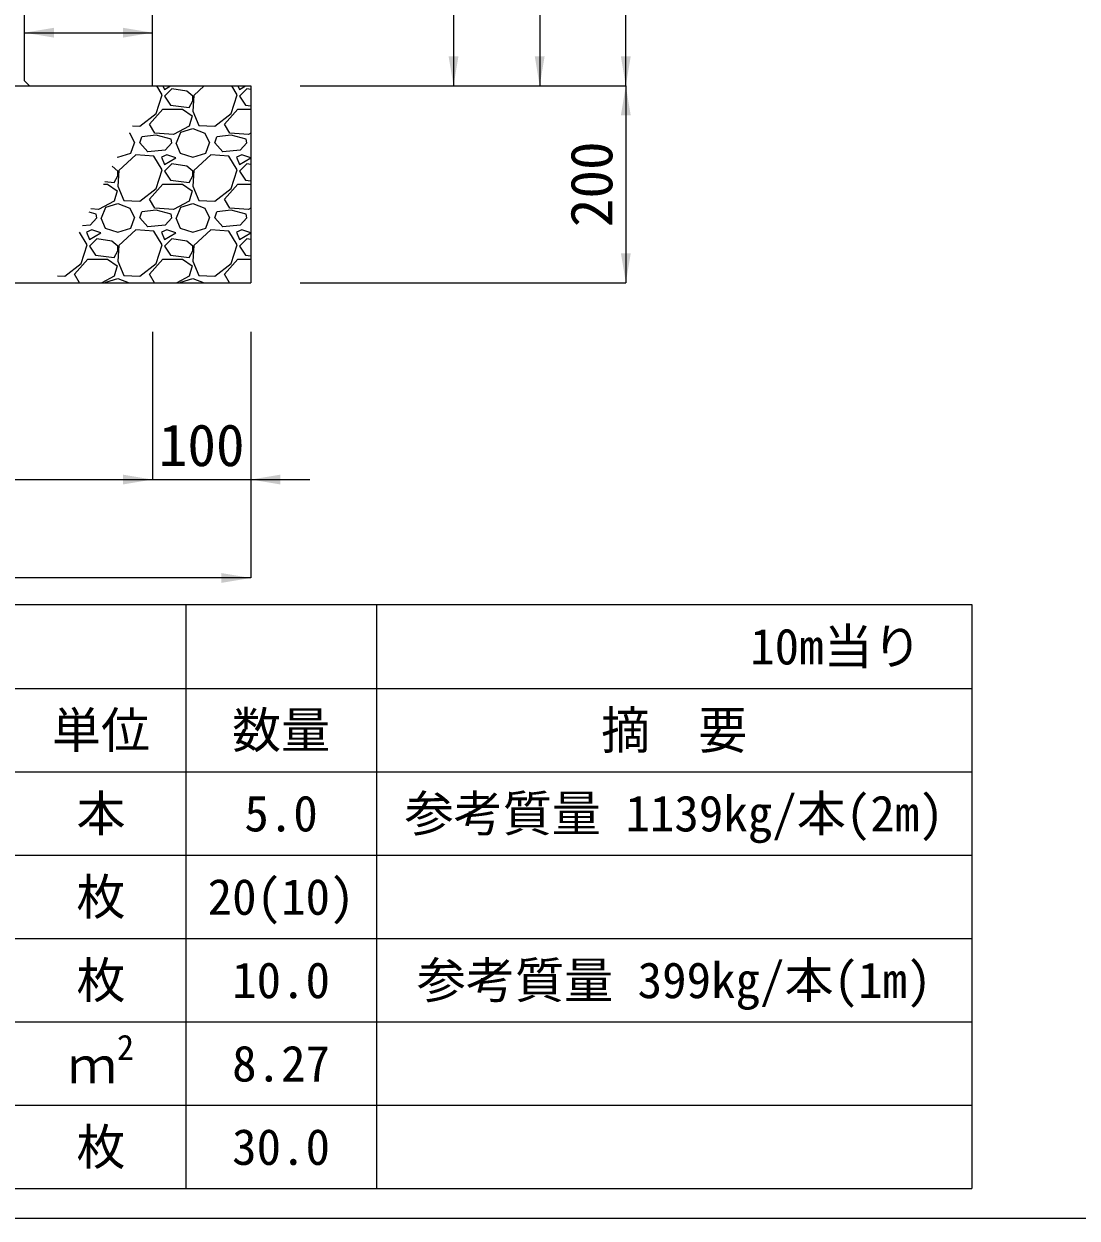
# Model space of a CAD drawing. Units: millimetres at full size. Extents: x 172874 to 217143, y 854931 to 903297.
# Drawn here: x 177674 to 178744, y 854931 to 856144 of the extents above; entities that cross this region are included whole.
import ezdxf
from ezdxf.enums import TextEntityAlignment as Align

# ---------------------------------------------------------------- set-up
doc = ezdxf.new("R2010")
doc.units = ezdxf.units.MM
doc.header["$LTSCALE"] = 20
for name, color, linetype, lineweight in [('Defpoints_3', 8, 'Continuous', 0), ('パネックスKDS', 2, 'Continuous', 13), ('図枠', 5, 'Continuous', 13), ('基礎材', 7, 'Continuous', 15), ('寸法・材料表', 7, 'Continuous', 13), ('寸法線', 7, 'Continuous', 13), ('ﾊｯﾁﾝｸﾞ', 7, 'Continuous', 5)]:
    doc.layers.add(name, color=color, linetype=linetype, lineweight=lineweight)
doc.styles.add('ＭＳ ゴシック', font='')
doc.styles.add('ＭＳ Ｐゴシック', font='')
doc.styles.get('ＭＳ ゴシック').set_extended_font_data('MS Gothic')
doc.styles.get('ＭＳ Ｐゴシック').set_extended_font_data('MS PGothic')

# ---------------------------------------------------------------- blocks, each defined once
blk = doc.blocks.new('filled_arrow')
at = {"color": 0, "linetype": 'Continuous', "lineweight": -2}
blk.add_solid([(7.5, 1.25), (0, 0), (7.5, -1.25)], dxfattribs=at)

msp = doc.modelspace()

# ---------------------------------------------------------------- linework, layer by layer
at = {"layer": 'Defpoints_3'}
for p, q in [((176698.25, 855554.4), (178637.15, 855554.4)), ((177838.55, 855554.4), (177838.55, 855469.22)), ((178032.15, 855554.4), (178032.15, 855469.22)), ((178637.15, 855554.4), (178637.15, 855469.22))]:
    msp.add_line(p, q, dxfattribs=at)
at = {"layer": 'パネックスKDS'}
for p, q in [((177804.7, 856081.42), (177804.7, 857676.42)), ((177674.7, 856086.42), (177674.7, 856946.42)), ((177674.7, 856086.42), (177679.7, 856081.42)), ((177679.7, 856081.42), (177804.7, 856081.42))]:
    msp.add_line(p, q, dxfattribs=at)
at = {"layer": '図枠'}
msp.add_line((172874.21, 854931.02), (193274.21, 854931.02), dxfattribs=at)
at = {"layer": '基礎材'}
for p, q in [((177078.1, 856081.42), (177904.7, 856081.42)), ((177904.7, 856081.42), (177904.7, 855881.42)), ((177078.1, 855881.42), (177904.7, 855881.42))]:
    msp.add_line(p, q, dxfattribs=at)
at = {"layer": '寸法・材料表'}
for p, q in [((176698.25, 855469.22), (178637.15, 855469.22)), ((177838.55, 855469.22), (177838.55, 854961.02)), ((178032.15, 855469.22), (178032.15, 854961.02)), ((178637.15, 855469.22), (178637.15, 854961.02)), ((176698.25, 855384.52), (178637.15, 855384.52)), ((176698.25, 855299.82), (178637.15, 855299.82)), ((176698.25, 855215.12), (178637.15, 855215.12)), ((176698.25, 855130.42), (178637.15, 855130.42)), ((176698.25, 855045.72), (178637.15, 855045.72)), ((176698.25, 854961.02), (178637.15, 854961.02))]:
    msp.add_line(p, q, dxfattribs=at)
at = {"layer": '寸法線'}
for p, q in [((178285.54, 856081.42), (178285.54, 857676.42)), ((178198.04, 857276.42), (178198.04, 856081.42)), ((178110.54, 856946.42), (178110.54, 856081.42)), ((177674.7, 856135.42), (177804.7, 856135.42)), ((177674.7, 856111.42), (177674.7, 856135.42)), ((177804.7, 856106.42), (177804.7, 856135.42)), ((177954.7, 856081.42), (178285.54, 856081.42)), ((177954.7, 856081.42), (178198.04, 856081.42)), ((177954.7, 856081.42), (178110.54, 856081.42)), ((177954.75, 856081.42), (178285.54, 856081.42)), ((178285.54, 856081.42), (178285.54, 855881.42)), ((177954.7, 855881.42), (178285.54, 855881.42)), ((177804.7, 855831.42), (177804.7, 855681.42)), ((177804.7, 855831.42), (177804.7, 855681.42)), ((177904.7, 855831.42), (177904.7, 855681.42)), ((177904.7, 855831.42), (177904.7, 855581.42)), ((177178.1, 855681.42), (177804.7, 855681.42)), ((177744.7, 855681.42), (177964.7, 855681.42)), ((177904.7, 855581.42), (177078.1, 855581.42))]:
    msp.add_line(p, q, dxfattribs=at)
at = {"layer": 'ﾊｯﾁﾝｸﾞ'}
for p, q in [((177808.49, 856053.29), (177814.58, 856072.34)), ((177814.58, 856072.34), (177809.03, 856081.42)), ((177815.37, 856081.42), (177816.87, 856077.67)), ((177816.87, 856077.67), (177823.11, 856081.42)), ((177824.49, 856078.44), (177816.87, 856070.82)), ((177816.87, 856070.82), (177822.97, 856061.67)), ((177839.73, 856076.15), (177824.49, 856078.44)), ((177845.83, 856070.82), (177839.73, 856076.15)), ((177846.59, 856071.58), (177845.83, 856055.58)), ((177845.83, 856066.24), (177845.83, 856070.82)), ((177857.37, 856081.42), (177846.59, 856071.58)), ((177884.69, 856053.29), (177890.78, 856072.34)), ((177890.78, 856072.34), (177885.23, 856081.42)), ((177891.57, 856081.42), (177893.07, 856077.67)), ((177893.07, 856077.67), (177899.31, 856081.42)), ((177900.69, 856078.44), (177893.07, 856070.82)), ((177893.07, 856070.82), (177899.17, 856061.67)), ((177904.7, 856077.83), (177900.69, 856078.44)), ((177801.63, 856042.62), (177815.35, 856057.86)), ((177815.35, 856057.86), (177835.16, 856057.86)), ((177822.97, 856061.67), (177842.02, 856059.39)), ((177835.16, 856057.86), (177845.06, 856051)), ((177842.02, 856059.39), (177845.83, 856066.24)), ((177877.83, 856042.62), (177891.55, 856057.86)), ((177891.55, 856057.86), (177904.71, 856057.86)), ((177899.17, 856061.67), (177904.71, 856061.01)), ((177791.72, 856040.34), (177808.49, 856053.29)), ((177845.06, 856051), (177842.02, 856040.34)), ((177845.83, 856055.58), (177851.92, 856041.1)), ((177867.92, 856040.34), (177884.69, 856053.29)), ((177780.9, 856033.82), (177781.82, 856033.48)), ((177781.82, 856033.48), (177786.39, 856023.57)), ((177784.34, 856040.69), (177791.72, 856040.34)), ((177806.96, 856033.48), (177801.63, 856042.62)), ((177826.01, 856031.95), (177806.96, 856033.48)), ((177842.02, 856040.34), (177826.01, 856031.95)), ((177829.06, 856023.57), (177833.63, 856034.24)), ((177833.63, 856034.24), (177845.83, 856038.05)), ((177845.83, 856038.05), (177858.02, 856033.48)), ((177851.92, 856041.1), (177867.92, 856040.34)), ((177858.02, 856033.48), (177862.59, 856023.57)), ((177883.16, 856033.48), (177877.83, 856042.62)), ((177902.21, 856031.95), (177883.16, 856033.48)), ((177782.58, 856012.9), (177786.39, 856023.57)), ((177791.72, 856023.57), (177794.01, 856029.67)), ((177800.11, 856014.43), (177791.72, 856023.57)), ((177808.49, 856031.19), (177794.01, 856029.67)), ((177823.73, 856027.38), (177808.49, 856031.19)), ((177824.49, 856023.57), (177817.63, 856015.95)), ((177824.49, 856023.57), (177823.73, 856027.38)), ((177828.3, 856023.57), (177832.87, 856012.9)), ((177858.78, 856012.9), (177862.59, 856023.57)), ((177867.92, 856023.57), (177870.21, 856029.67)), ((177876.31, 856014.43), (177867.92, 856023.57)), ((177884.69, 856031.19), (177870.21, 856029.67)), ((177899.93, 856027.38), (177884.69, 856031.19)), ((177900.69, 856023.57), (177893.83, 856015.95)), ((177900.69, 856023.57), (177899.93, 856027.38)), ((177904.71, 856033.26), (177902.21, 856031.95)), ((177904.5, 856023.57), (177904.72, 856023.07)), ((177768.68, 856009.37), (177769.63, 856009.09)), ((177769.63, 856009.09), (177782.58, 856012.9)), ((177787.91, 856011.38), (177770.39, 855995.38)), ((177806.2, 856009.86), (177787.91, 856011.38)), ((177817.63, 856015.95), (177800.11, 856014.43)), ((177814.58, 855996.14), (177806.2, 856009.86)), ((177819.16, 856011.38), (177813.82, 856009.09)), ((177828.3, 856008.33), (177819.16, 856011.38)), ((177832.87, 856012.9), (177845.83, 856009.09)), ((177845.83, 856009.09), (177858.78, 856012.9)), ((177864.11, 856011.38), (177846.59, 855995.38)), ((177882.4, 856009.86), (177864.11, 856011.38)), ((177893.83, 856015.95), (177876.31, 856014.43)), ((177890.78, 855996.14), (177882.4, 856009.86)), ((177895.36, 856011.38), (177890.02, 856009.09)), ((177904.5, 856008.33), (177895.36, 856011.38)), ((177769.63, 855994.62), (177763.83, 855999.68)), ((177813.82, 856009.09), (177816.87, 856001.47)), ((177816.87, 856001.47), (177828.3, 856008.33)), ((177824.49, 856002.24), (177816.87, 855994.62)), ((177839.73, 855999.95), (177824.49, 856002.24)), ((177845.83, 855994.62), (177839.73, 855999.95)), ((177890.02, 856009.09), (177893.07, 856001.47)), ((177893.07, 856001.47), (177904.5, 856008.33)), ((177900.69, 856002.24), (177893.07, 855994.62)), ((177904.72, 856001.63), (177900.69, 856002.24)), ((177765.82, 855983.19), (177769.63, 855990.04)), ((177770.39, 855995.38), (177769.63, 855979.38)), ((177769.63, 855990.04), (177769.63, 855994.62)), ((177808.49, 855977.09), (177814.58, 855996.14)), ((177816.87, 855994.62), (177822.97, 855985.47)), ((177822.97, 855985.47), (177842.02, 855983.19)), ((177842.02, 855983.19), (177845.83, 855990.04)), ((177846.59, 855995.38), (177845.83, 855979.38)), ((177845.83, 855990.04), (177845.83, 855994.62)), ((177884.69, 855977.09), (177890.78, 855996.14)), ((177893.07, 855994.62), (177899.17, 855985.47)), ((177899.17, 855985.47), (177904.72, 855984.81)), ((177754.82, 855981.66), (177758.96, 855981.66)), ((177756.16, 855984.34), (177765.82, 855983.19)), ((177758.96, 855981.66), (177768.86, 855974.8)), ((177768.86, 855974.8), (177765.82, 855964.14)), ((177769.63, 855979.38), (177775.72, 855964.9)), ((177791.72, 855964.14), (177808.49, 855977.09)), ((177801.63, 855966.42), (177815.35, 855981.66)), ((177815.35, 855981.66), (177835.16, 855981.66)), ((177835.16, 855981.66), (177845.06, 855974.8)), ((177845.06, 855974.8), (177842.02, 855964.14)), ((177845.83, 855979.38), (177851.92, 855964.9)), ((177867.92, 855964.14), (177884.69, 855977.09)), ((177877.83, 855966.42), (177891.55, 855981.66)), ((177891.55, 855981.66), (177904.72, 855981.66)), ((177765.82, 855964.14), (177749.81, 855955.75)), ((177757.43, 855958.04), (177769.63, 855961.85)), ((177769.63, 855961.85), (177781.82, 855957.28)), ((177775.72, 855964.9), (177791.72, 855964.14)), ((177806.96, 855957.28), (177801.63, 855966.42)), ((177842.02, 855964.14), (177826.01, 855955.75)), ((177833.63, 855958.04), (177845.83, 855961.85)), ((177845.83, 855961.85), (177858.02, 855957.28)), ((177851.92, 855964.9), (177867.92, 855964.14)), ((177883.16, 855957.28), (177877.83, 855966.42)), ((177747.53, 855951.18), (177740.46, 855952.95)), ((177749.81, 855955.75), (177742.17, 855956.37)), ((177748.29, 855947.37), (177747.53, 855951.18)), ((177752.86, 855947.37), (177757.43, 855958.04)), ((177781.82, 855957.28), (177786.39, 855947.37)), ((177791.72, 855947.37), (177794.01, 855953.47)), ((177808.49, 855954.99), (177794.01, 855953.47)), ((177826.01, 855955.75), (177806.96, 855957.28)), ((177823.73, 855951.18), (177808.49, 855954.99)), ((177824.49, 855947.37), (177823.73, 855951.18)), ((177829.06, 855947.37), (177833.63, 855958.04)), ((177858.02, 855957.28), (177862.59, 855947.37)), ((177867.92, 855947.37), (177870.21, 855953.47)), ((177884.69, 855954.99), (177870.21, 855953.47)), ((177902.21, 855955.75), (177883.16, 855957.28)), ((177899.93, 855951.18), (177884.69, 855954.99)), ((177900.69, 855947.37), (177899.93, 855951.18)), ((177904.73, 855957.07), (177902.21, 855955.75)), ((177741.43, 855939.75), (177733.52, 855939.06)), ((177748.29, 855947.37), (177741.43, 855939.75)), ((177752.1, 855947.37), (177756.67, 855936.7)), ((177756.67, 855936.7), (177769.63, 855932.89)), ((177769.63, 855932.89), (177782.58, 855936.7)), ((177782.58, 855936.7), (177786.39, 855947.37)), ((177800.11, 855938.23), (177791.72, 855947.37)), ((177817.63, 855939.75), (177800.11, 855938.23)), ((177824.49, 855947.37), (177817.63, 855939.75)), ((177828.3, 855947.37), (177832.87, 855936.7)), ((177832.87, 855936.7), (177845.83, 855932.89)), ((177845.83, 855932.89), (177858.78, 855936.7)), ((177858.78, 855936.7), (177862.59, 855947.37)), ((177876.31, 855938.23), (177867.92, 855947.37)), ((177893.83, 855939.75), (177876.31, 855938.23)), ((177900.69, 855947.37), (177893.83, 855939.75)), ((177904.5, 855947.37), (177904.73, 855946.83)), ((177738.38, 855919.94), (177730.45, 855932.92)), ((177742.96, 855935.18), (177737.62, 855932.89)), ((177737.62, 855932.89), (177740.67, 855925.27)), ((177740.67, 855925.27), (177752.1, 855932.13)), ((177748.29, 855926.04), (177740.67, 855918.42)), ((177752.1, 855932.13), (177742.96, 855935.18)), ((177763.53, 855923.75), (177748.29, 855926.04)), ((177787.91, 855935.18), (177770.39, 855919.18)), ((177806.2, 855933.66), (177787.91, 855935.18)), ((177814.58, 855919.94), (177806.2, 855933.66)), ((177819.16, 855935.18), (177813.82, 855932.89)), ((177813.82, 855932.89), (177816.87, 855925.27)), ((177816.87, 855925.27), (177828.3, 855932.13)), ((177824.49, 855926.04), (177816.87, 855918.42)), ((177828.3, 855932.13), (177819.16, 855935.18)), ((177839.73, 855923.75), (177824.49, 855926.04)), ((177864.11, 855935.18), (177846.59, 855919.18)), ((177882.4, 855933.66), (177864.11, 855935.18)), ((177890.78, 855919.94), (177882.4, 855933.66)), ((177895.36, 855935.18), (177890.02, 855932.89)), ((177890.02, 855932.89), (177893.07, 855925.27)), ((177893.07, 855925.27), (177904.5, 855932.13)), ((177900.69, 855926.04), (177893.07, 855918.42)), ((177904.5, 855932.13), (177895.36, 855935.18)), ((177904.74, 855925.43), (177900.69, 855926.04)), ((177732.29, 855900.89), (177738.38, 855919.94)), ((177740.67, 855918.42), (177746.77, 855909.27)), ((177769.63, 855918.42), (177763.53, 855923.75)), ((177765.82, 855906.99), (177769.63, 855913.84)), ((177770.39, 855919.18), (177769.63, 855903.18)), ((177769.63, 855913.84), (177769.63, 855918.42)), ((177808.49, 855900.89), (177814.58, 855919.94)), ((177816.87, 855918.42), (177822.97, 855909.27)), ((177845.83, 855918.42), (177839.73, 855923.75)), ((177842.02, 855906.99), (177845.83, 855913.84)), ((177846.59, 855919.18), (177845.83, 855903.18)), ((177845.83, 855913.84), (177845.83, 855918.42)), ((177884.69, 855900.89), (177890.78, 855919.94)), ((177893.07, 855918.42), (177899.17, 855909.27)), ((177715.52, 855887.94), (177732.29, 855900.89)), ((177725.43, 855890.22), (177739.15, 855905.46)), ((177739.15, 855905.46), (177758.96, 855905.46)), ((177746.77, 855909.27), (177765.82, 855906.99)), ((177758.96, 855905.46), (177768.86, 855898.6)), ((177769.63, 855903.18), (177775.72, 855888.7)), ((177791.72, 855887.94), (177808.49, 855900.89)), ((177801.63, 855890.22), (177815.35, 855905.46)), ((177815.35, 855905.46), (177835.16, 855905.46)), ((177822.97, 855909.27), (177842.02, 855906.99)), ((177835.16, 855905.46), (177845.06, 855898.6)), ((177845.83, 855903.18), (177851.92, 855888.7)), ((177867.92, 855887.94), (177884.69, 855900.89)), ((177877.83, 855890.22), (177891.55, 855905.46)), ((177891.55, 855905.46), (177904.74, 855905.46)), ((177899.17, 855909.27), (177904.74, 855908.6)), ((177708.14, 855888.29), (177715.52, 855887.94)), ((177730.56, 855881.42), (177725.43, 855890.22)), ((177765.82, 855887.94), (177753.38, 855881.42)), ((177768.86, 855898.6), (177765.82, 855887.94)), ((177775.72, 855888.7), (177791.72, 855887.94)), ((177806.76, 855881.42), (177801.63, 855890.22)), ((177842.02, 855887.94), (177829.58, 855881.42)), ((177845.06, 855898.6), (177842.02, 855887.94)), ((177851.92, 855888.7), (177867.92, 855887.94)), ((177882.96, 855881.42), (177877.83, 855890.22)), ((177704.7, 855881.42), (177704.7, 855881.42)), ((177757.25, 855881.42), (177757.43, 855881.84)), ((177757.43, 855881.84), (177769.63, 855885.65)), ((177769.63, 855885.65), (177780.9, 855881.42)), ((177833.45, 855881.42), (177833.63, 855881.84)), ((177833.63, 855881.84), (177845.83, 855885.65)), ((177845.83, 855885.65), (177857.1, 855881.42))]:
    msp.add_line(p, q, dxfattribs=at)

# ---------------------------------------------------------------- block references
at = {"layer": '寸法線', "xscale": 4, "yscale": 4}
for p in [(177674.7, 856135.42), (177904.7, 855681.42)]:
    msp.add_blockref('filled_arrow', p, dxfattribs=at)
for p, rotation in [((177804.7, 856135.42), 180), ((178110.54, 856081.42), 90), ((178198.04, 856081.42), 90), ((178285.54, 856081.42), 90), ((178285.54, 856081.42), 270), ((178285.54, 855881.42), 90), ((177804.7, 855681.42), 180), ((177804.7, 855681.42), 180), ((177904.7, 855581.42), 180)]:
    msp.add_blockref('filled_arrow', p, dxfattribs=dict(at, rotation=rotation))

# ---------------------------------------------------------------- texts
at = {"layer": '寸法・材料表', "style": 'ＭＳ ゴシック'}
msp.add_text('10m当り\u3000', height=36.55, dxfattribs=at).set_placement((178635.99, 855511.81), align=Align.MIDDLE_RIGHT)
at = {"layer": '寸法・材料表', "style": 'ＭＳ Ｐゴシック', "width": 0.95}
msp.add_text('摘\u3000要', height=38.1, dxfattribs=at).set_placement((178334.65, 855426.87), align=Align.MIDDLE_CENTER)
at = {"layer": '寸法・材料表', "style": 'ＭＳ ゴシック'}
for s, p in [('単位', (177752.4, 855426.87)), ('数量', (177935.35, 855426.87)), ('本', (177752.4, 855342.17)), ('5.0', (177935.35, 855342.17)), ('参考質量 1139kg/本(2m)', (178334.65, 855342.17)), ('枚', (177752.4, 855257.47)), ('20(10)', (177935.35, 855257.47)), ('枚', (177752.4, 855172.77)), ('参考質量 399kg/本(1m)', (178334.65, 855172.77)), ('10.0', (177935.35, 855172.77)), ('8.27', (177935.35, 855088.07)), ('枚', (177752.4, 855003.37)), ('30.0', (177935.35, 855003.37))]:
    msp.add_text(s, height=36.55, dxfattribs=at).set_placement(p, align=Align.MIDDLE_CENTER)
for s, height, p in [('2', 25.59, (177768.6, 855084.1)), ('ｍ', 36.55, (177718.75, 855057.15))]:
    msp.add_text(s, height=height, dxfattribs=at).set_placement(p, align=Align.BOTTOM_LEFT)
at = {"layer": '寸法線', "style": 'ＭＳ ゴシック'}
msp.add_text('200', height=42.72, rotation=90, dxfattribs=at).set_placement((178250.54, 855981.42), align=Align.MIDDLE_CENTER)
msp.add_text('100', height=42.72, dxfattribs=at).set_placement((177854.7, 855716.42), align=Align.MIDDLE_CENTER)

doc.saveas('drawing.dxf')
